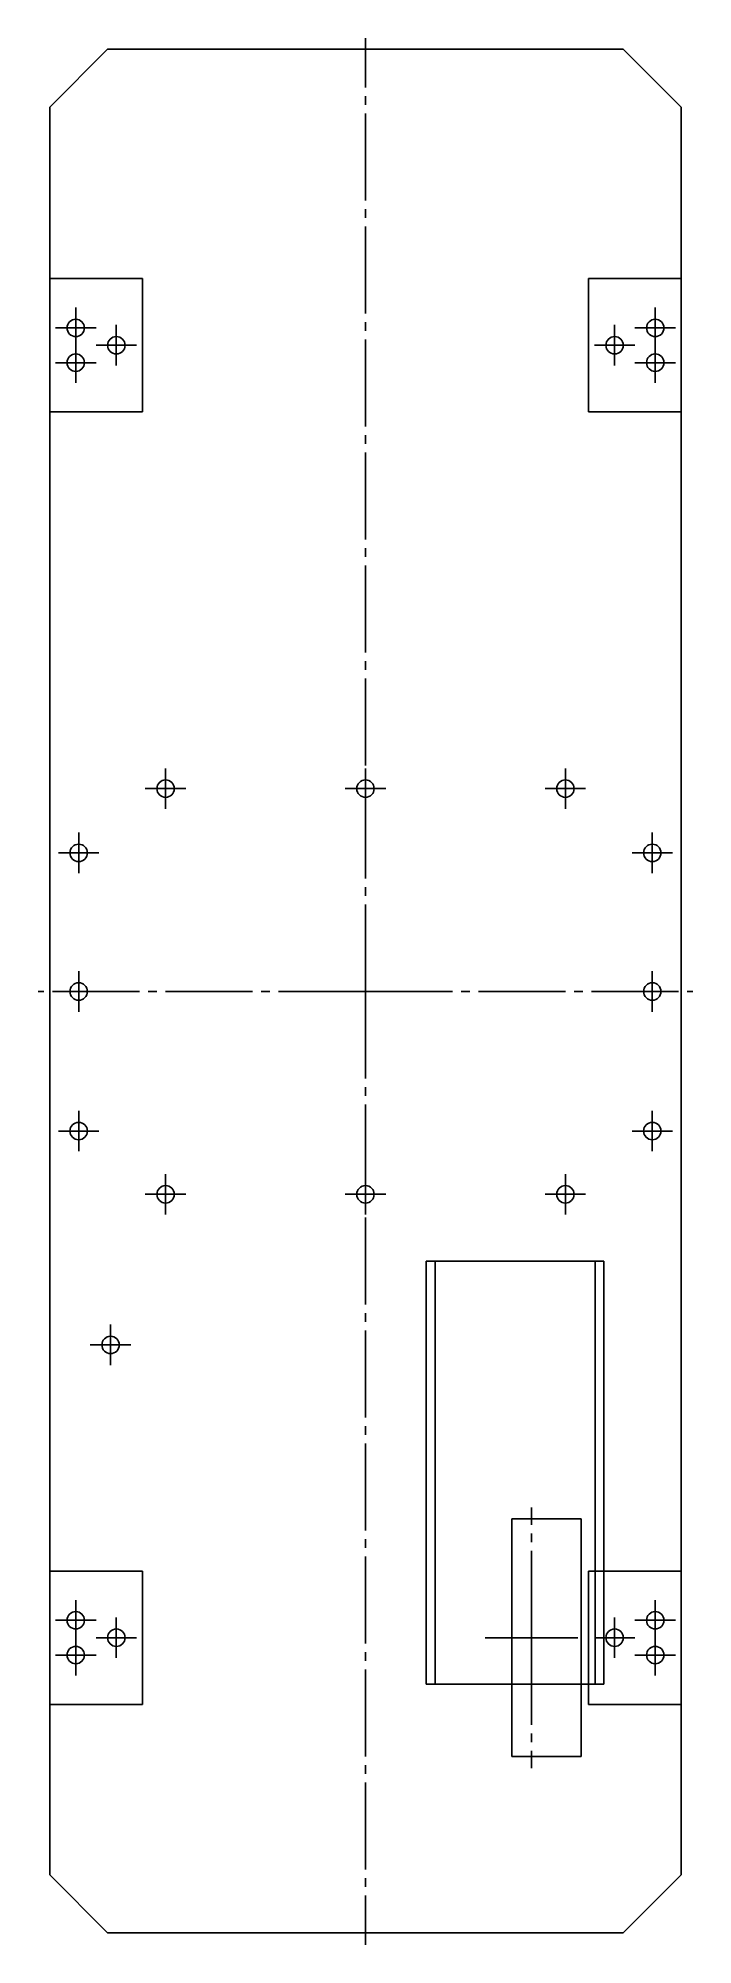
# Model space of a CAD drawing. Extents: x -64 to 49, y -108 to 221.
import ezdxf

# ---------------------------------------------------------------- set-up
doc = ezdxf.new("R2010")
doc.units = 0
doc.header["$MEASUREMENT"] = 0
for name, pattern in [('K5LT_AUXILIARY', [0]), ('K5LT_AXLED', [19.5, 15, -1.5, 1.5, -1.5]), ('K5LT_BASIC', [0])]:
    doc.linetypes.add(name, pattern=pattern)
doc.layers.add('Системный слой', color=7, linetype='Continuous')

# ---------------------------------------------------------------- blocks, each defined once
blk = doc.blocks.new('*U')
at = {"layer": 'Системный слой', "color": 30, "linetype": 'K5LT_AXLED'}
for p, q in [((-7.68, 56.14), (-7.68, 220.64)), ((-57.68, 170.64), (-57.68, 174.14)), ((-50.68, 167.64), (-50.68, 171.14)), ((35.32, 167.64), (35.32, 171.14)), ((42.32, 170.64), (42.32, 174.14)), ((-57.68, 170.64), (-61.18, 170.64)), ((-57.68, 170.64), (-54.18, 170.64)), ((-57.68, 170.64), (-57.68, 167.14)), ((-57.68, 164.64), (-57.68, 168.14)), ((42.32, 170.64), (38.82, 170.64)), ((42.32, 170.64), (45.82, 170.64)), ((42.32, 170.64), (42.32, 167.14)), ((42.32, 164.64), (42.32, 168.14)), ((-57.68, 164.64), (-61.18, 164.64)), ((-57.68, 164.64), (-54.18, 164.64)), ((-57.68, 164.64), (-57.68, 161.14)), ((-50.68, 167.64), (-54.18, 167.64)), ((-50.68, 167.64), (-47.18, 167.64)), ((-50.68, 167.64), (-50.68, 164.14)), ((35.32, 167.64), (31.82, 167.64)), ((35.32, 167.64), (38.82, 167.64)), ((35.32, 167.64), (35.32, 164.14)), ((42.32, 164.64), (38.82, 164.64)), ((42.32, 164.64), (45.82, 164.64)), ((42.32, 164.64), (42.32, 161.14)), ((-7.68, 56.14), (-7.68, 98.14)), ((-42.18, 91.14), (-42.18, 94.64)), ((-7.68, 91.14), (-7.68, 94.64)), ((26.82, 91.14), (26.82, 94.64)), ((-42.18, 91.14), (-45.68, 91.14)), ((-42.18, 91.14), (-38.68, 91.14)), ((-42.18, 91.14), (-42.18, 87.64)), ((-7.68, 91.14), (-11.18, 91.14)), ((-7.68, 91.14), (-4.18, 91.14)), ((-7.68, 91.14), (-7.68, 87.64)), ((26.82, 91.14), (23.32, 91.14)), ((26.82, 91.14), (30.32, 91.14)), ((26.82, 91.14), (26.82, 87.64)), ((-57.18, 80.06), (-57.18, 83.56)), ((41.82, 80.06), (41.82, 83.56)), ((-57.18, 80.06), (-60.68, 80.06)), ((-57.18, 80.06), (-53.68, 80.06)), ((-57.18, 80.06), (-57.18, 76.56)), ((41.82, 80.06), (38.32, 80.06)), ((41.82, 80.06), (45.32, 80.06)), ((41.82, 80.06), (41.82, 76.56)), ((-57.18, 56.14), (-57.18, 59.64)), ((41.82, 56.14), (41.82, 59.64)), ((-7.68, 56.14), (-64.18, 56.14)), ((-57.18, 56.14), (-60.68, 56.14)), ((-57.18, 56.14), (-53.68, 56.14)), ((-57.18, 56.14), (-57.18, 52.64)), ((-7.68, 56.14), (-14.68, 56.14)), ((-7.68, 56.14), (48.82, 56.14)), ((-7.68, 56.14), (-7.68, -108.36)), ((-7.68, 56.14), (-0.68, 56.14)), ((-7.68, 56.14), (-7.68, 14.14)), ((41.82, 56.14), (38.32, 56.14)), ((41.82, 56.14), (45.32, 56.14)), ((41.82, 56.14), (41.82, 52.64)), ((-57.18, 32.06), (-57.18, 35.56)), ((41.82, 32.06), (41.82, 35.56)), ((-57.18, 32.06), (-60.68, 32.06)), ((-57.18, 32.06), (-53.68, 32.06)), ((-57.18, 32.06), (-57.18, 28.56)), ((41.82, 32.06), (38.32, 32.06)), ((41.82, 32.06), (45.32, 32.06)), ((41.82, 32.06), (41.82, 28.56)), ((-42.18, 21.14), (-42.18, 24.64)), ((-7.68, 21.14), (-7.68, 24.64)), ((26.82, 21.14), (26.82, 24.64)), ((-42.18, 21.14), (-45.68, 21.14)), ((-42.18, 21.14), (-38.68, 21.14)), ((-42.18, 21.14), (-42.18, 17.64)), ((-7.68, 21.14), (-11.18, 21.14)), ((-7.68, 21.14), (-4.18, 21.14)), ((-7.68, 21.14), (-7.68, 17.64)), ((26.82, 21.14), (23.32, 21.14)), ((26.82, 21.14), (30.32, 21.14)), ((26.82, 21.14), (26.82, 17.64)), ((-51.68, -4.84), (-51.68, -1.34)), ((-51.68, -4.84), (-55.18, -4.84)), ((-51.68, -4.84), (-48.18, -4.84)), ((-51.68, -4.84), (-51.68, -8.34)), ((20.96, -55.37), (20.96, -32.87)), ((-57.68, -52.36), (-57.68, -48.86)), ((42.32, -52.36), (42.32, -48.86)), ((-57.68, -52.36), (-61.18, -52.36)), ((-57.68, -52.36), (-54.18, -52.36)), ((-57.68, -52.36), (-57.68, -55.86)), ((-50.68, -55.36), (-50.68, -51.86)), ((35.32, -55.36), (35.32, -51.86)), ((42.32, -52.36), (38.82, -52.36)), ((42.32, -52.36), (45.82, -52.36)), ((42.32, -52.36), (42.32, -55.86)), ((-57.68, -58.36), (-57.68, -54.86)), ((-50.68, -55.36), (-54.18, -55.36)), ((-50.68, -55.36), (-47.18, -55.36)), ((-50.68, -55.36), (-50.68, -58.86)), ((20.96, -55.37), (12.96, -55.37)), ((20.96, -55.37), (28.96, -55.37)), ((20.96, -55.37), (20.96, -77.87)), ((35.32, -55.36), (31.82, -55.36)), ((35.32, -55.36), (38.82, -55.36)), ((35.32, -55.36), (35.32, -58.86)), ((42.32, -58.36), (42.32, -54.86)), ((-57.68, -58.36), (-61.18, -58.36)), ((-57.68, -58.36), (-54.18, -58.36)), ((-57.68, -58.36), (-57.68, -61.86)), ((42.32, -58.36), (38.82, -58.36)), ((42.32, -58.36), (45.82, -58.36)), ((42.32, -58.36), (42.32, -61.86))]:
    blk.add_line(p, q, dxfattribs=at)
at = {"layer": 'Системный слой', "color": 5, "linetype": 'K5LT_BASIC'}
for p, q in [((-52.18, 218.71), (-62.18, 208.71)), ((36.82, 218.71), (-52.18, 218.71)), ((46.82, 208.71), (36.82, 218.71)), ((-62.18, 208.71), (-62.18, -96.29)), ((46.82, -96.29), (46.82, 208.71)), ((4.32, 9.63), (2.82, 9.63)), ((2.82, 9.63), (2.82, -63.37)), ((4.32, -63.37), (4.32, 9.63)), ((33.47, 9.63), (31.97, 9.63)), ((31.97, 9.63), (31.97, -63.37)), ((33.47, -63.37), (33.47, 9.63)), ((29.56, -34.87), (17.56, -34.87)), ((17.56, -34.87), (17.56, -75.87)), ((29.56, -75.87), (29.56, -34.87)), ((2.82, -63.37), (4.32, -63.37)), ((31.97, -63.37), (33.47, -63.37)), ((17.56, -75.87), (29.56, -75.87)), ((-62.18, -96.29), (-52.18, -106.29)), ((36.82, -106.29), (46.82, -96.29)), ((-52.18, -106.29), (36.82, -106.29))]:
    blk.add_line(p, q, dxfattribs=at)
at = {"layer": 'Системный слой', "color": 253, "linetype": 'K5LT_AUXILIARY'}
for p, q in [((-46.18, 179.14), (-62.18, 179.14)), ((-62.18, 179.14), (-62.18, 156.14)), ((-46.18, 156.14), (-46.18, 179.14)), ((46.82, 179.14), (30.82, 179.14)), ((30.82, 179.14), (30.82, 156.14)), ((46.82, 156.14), (46.82, 179.14)), ((-62.18, 156.14), (-46.18, 156.14)), ((30.82, 156.14), (46.82, 156.14)), ((31.97, 9.63), (4.32, 9.63)), ((4.32, 9.63), (4.32, -63.37)), ((31.97, -63.37), (31.97, 9.63)), ((-46.18, -43.86), (-62.18, -43.86)), ((-62.18, -43.86), (-62.18, -66.86)), ((-46.18, -66.86), (-46.18, -43.86)), ((46.82, -43.86), (30.82, -43.86)), ((30.82, -43.86), (30.82, -66.86)), ((46.82, -66.86), (46.82, -43.86)), ((4.32, -63.37), (31.97, -63.37)), ((-62.18, -66.86), (-46.18, -66.86)), ((30.82, -66.86), (46.82, -66.86))]:
    blk.add_line(p, q, dxfattribs=at)

msp = doc.modelspace()

# ---------------------------------------------------------------- linework, layer by layer
at = {"layer": 'Системный слой', "color": 5, "linetype": 'K5LT_BASIC'}
for centre in [(-57.68, 170.64), (42.32, 170.64), (-50.68, 167.64), (35.32, 167.64), (-57.68, 164.64), (42.32, 164.64), (-42.18, 91.14), (-7.68, 91.14), (26.82, 91.14), (-57.18, 80.06), (41.82, 80.06), (-57.18, 56.14), (41.82, 56.14), (-57.18, 32.06), (41.82, 32.06), (-42.18, 21.14), (-7.68, 21.14), (26.82, 21.14), (-51.68, -4.84), (-57.68, -52.36), (42.32, -52.36), (-50.68, -55.36), (35.32, -55.36), (-57.68, -58.36), (42.32, -58.36)]:
    msp.add_circle(centre, 1.5, dxfattribs=at)

# ---------------------------------------------------------------- block references
at = {"layer": 'Системный слой'}
msp.add_blockref('*U', (0, 0), dxfattribs=at)
msp.add_blockref('*U', (0, 0), dxfattribs=at)
msp.add_blockref('*U', (0, 0), dxfattribs=at)
msp.add_blockref('*U', (0, 0), dxfattribs=at)
msp.add_blockref('*U', (0, 0), dxfattribs=at)
msp.add_blockref('*U', (0, 0), dxfattribs=at)
msp.add_blockref('*U', (0, 0), dxfattribs=at)
msp.add_blockref('*U', (0, 0), dxfattribs=at)
msp.add_blockref('*U', (0, 0), dxfattribs=at)
msp.add_blockref('*U', (0, 0), dxfattribs=at)
msp.add_blockref('*U', (0, 0), dxfattribs=at)
msp.add_blockref('*U', (0, 0), dxfattribs=at)
msp.add_blockref('*U', (0, 0), dxfattribs=at)
msp.add_blockref('*U', (0, 0), dxfattribs=at)
msp.add_blockref('*U', (0, 0), dxfattribs=at)
msp.add_blockref('*U', (0, 0), dxfattribs=at)
msp.add_blockref('*U', (0, 0), dxfattribs=at)
msp.add_blockref('*U', (0, 0), dxfattribs=at)
msp.add_blockref('*U', (0, 0), dxfattribs=at)
msp.add_blockref('*U', (0, 0), dxfattribs=at)
msp.add_blockref('*U', (0, 0), dxfattribs=at)
msp.add_blockref('*U', (0, 0), dxfattribs=at)
msp.add_blockref('*U', (0, 0), dxfattribs=at)
msp.add_blockref('*U', (0, 0), dxfattribs=at)
msp.add_blockref('*U', (0, 0), dxfattribs=at)
msp.add_blockref('*U', (0, 0), dxfattribs=at)
msp.add_blockref('*U', (0, 0), dxfattribs=at)
msp.add_blockref('*U', (0, 0), dxfattribs=at)
msp.add_blockref('*U', (0, 0), dxfattribs=at)
msp.add_blockref('*U', (0, 0), dxfattribs=at)
msp.add_blockref('*U', (0, 0), dxfattribs=at)
msp.add_blockref('*U', (0, 0), dxfattribs=at)
msp.add_blockref('*U', (0, 0), dxfattribs=at)
msp.add_blockref('*U', (0, 0), dxfattribs=at)
msp.add_blockref('*U', (0, 0), dxfattribs=at)
msp.add_blockref('*U', (0, 0), dxfattribs=at)
msp.add_blockref('*U', (0, 0), dxfattribs=at)

doc.saveas('drawing.dxf')
